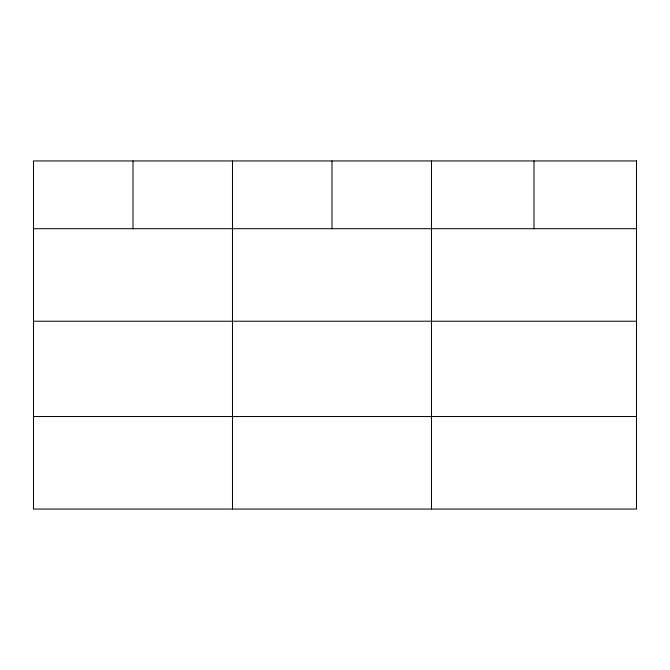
<?xml version="1.0" encoding="UTF-8"?>
<svg xmlns="http://www.w3.org/2000/svg" width="670" height="670" viewBox="0 0 670 670"><rect width="100%" height="100%" fill="white"/><g stroke="black" fill="none" stroke-linecap="round" stroke-linejoin="round"><path stroke-width="1" d="M33.5 228.704L636.5 228.704M33.5 321.223L636.5 321.223M33.5 416.539L636.5 416.539M533.99 160.942L533.99 228.704M431.48 160.942L431.48 509.058M331.985 160.942L331.985 228.704M232.49 160.942L232.49 509.058M132.995 160.942L132.995 228.704M636.5 160.942L33.5 160.942L33.5 509.058L636.5 509.058L636.5 160.942"/></g></svg>
